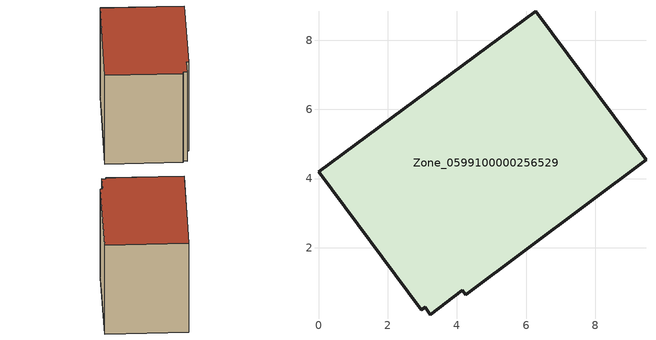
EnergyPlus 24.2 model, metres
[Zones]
Zone_0599100000256529
 floor ground (C_G): 4.15,0.77 3.22,0.07 3.08,0.28 2.97,0.21 0,4.19 6.27,8.83 9.46,4.55 4.25,0.65 z0
 wall outside (C_F): 4.25,0.65 9.46,4.55 6.27,8.83 0,4.19 2.97,0.21 3.08,0.28 3.22,0.07 4.15,0.77 4.25,0.65 z0:6.71
 roof outside (C_R): 3.22,0.07 4.15,0.77 4.25,0.65 9.46,4.55 6.27,8.83 0,4.19 2.97,0.21 3.08,0.28 z6.71
[BUILDING]
Pand.0599100000256529: North Axis=0; Terrain=City; Loads Convergence Tolerance Value=0.04; Temperature Convergence Tolerance Value=0.4; Solar Distribution=FullExterior; Maximum Number of Warmup Days=25; Minimum Number of Warmup Days=1
[Site:Location]
Rotterdam.The.Hague.AP_ZH_NLD Design_Conditions: Latitude=51.96; Longitude=4.45; Time Zone=1; Elevation=-4.5
[SITE:GROUNDTEMPERATURE:BUILDINGSURFACE]
18, 18, 18, 18, 18, 18, 18, 18, 18, 18, 18, 18
[MATERIAL] Thermal Absorptance=0.9; Solar Absorptance=0.7; Visible Absorptance=0.7
Name | Roughness | Thickness | Conductivity | Density | Specific Heat
G.TC.1946 | MediumSmooth | 0.15 | 1 | 540 | 1210
F.TC.1946 | Rough | 0.3 | 0.857143 | 1920 | 840
R.TC.1946 | MediumRough | 0.2 | 0.909091 | 1500 | 1000
[CONSTRUCTION]
C_G: G.TC.1946
C_F: F.TC.1946
C_R: R.TC.1946
[ZONE]
Zone_0599100000256529: Type=1; Multiplier=1; Ceiling Height=Autocalculate; Volume=Autocalculate; Floor Area=autocalculate; Part of Total Floor Area=Yes
[ZONEINFILTRATION:DESIGNFLOWRATE]
Infil_Zone_0599100000256529: Zone or ZoneList or Space or SpaceList=Zone_0599100000256529; Schedule=AlwaysOn; Design Flow Rate Calculation Method=Flow/Area; Flow Rate per Floor Area=0.003; Constant Term Coefficient=1; Temperature Term Coefficient=0; Velocity Term Coefficient=0; Velocity Squared Term Coefficient=0
[HVACTEMPLATE:ZONE:IDEALLOADSAIRSYSTEM]
Zone_0599100000256529: Maximum Heating Supply Air Temperature=50; Minimum Cooling Supply Air Temperature=13; Maximum Heating Supply Air Humidity Ratio=0.0156; Minimum Cooling Supply Air Humidity Ratio=0.0077; Heating Limit=NoLimit; Cooling Limit=NoLimit; Dehumidification Control Type=ConstantSensibleHeatRatio; Cooling Sensible Heat Ratio=0.7; Dehumidification Setpoint=60; Humidification Control Type=None; Humidification Setpoint=30; Outdoor Air Method=None; Outdoor Air Flow Rate per Person=0.00944; Outdoor Air Flow Rate per Zone Floor Area=0; Outdoor Air Flow Rate per Zone=0; Demand Controlled Ventilation Type=None; Outdoor Air Economizer Type=NoEconomizer; Heat Recovery Type=None; Sensible Heat Recovery Effectiveness=0.7; Latent Heat Recovery Effectiveness=0.65
[ZONECONTROL:THERMOSTAT]
ThermostatControl_Zone_0599100000256529: Zone or ZoneList=Zone_0599100000256529; Control Type Schedule=DualSetpointControlType; Control 1=Thermostat_Zone_0599100000256529; Temperature Difference Between Cutout And Setpoint=0
[THERMOSTATSETPOINT:DUALSETPOINT]
Thermostat_Zone_0599100000256529: Heating Setpoint Temperature Schedule=HeatingSetpoint_Zone_0599100000256529; Cooling Setpoint Temperature Schedule=CoolingSetpoint_Zone_0599100000256529
[SCHEDULE:COMPACT]
HeatingSetpoint_Zone_0599100000256529: Through: 12/31, For: AllDays, Until: 24:00, 21
CoolingSetpoint_Zone_0599100000256529: Through: 12/31, For: AllDays, Until: 24:00, 24
DualSetpointControlType: Through: 12/31, For: AllDays, Until: 24:00, 4
AlwaysOn: Through: 12/31, For: AllDays, Until: 24:00, 1
